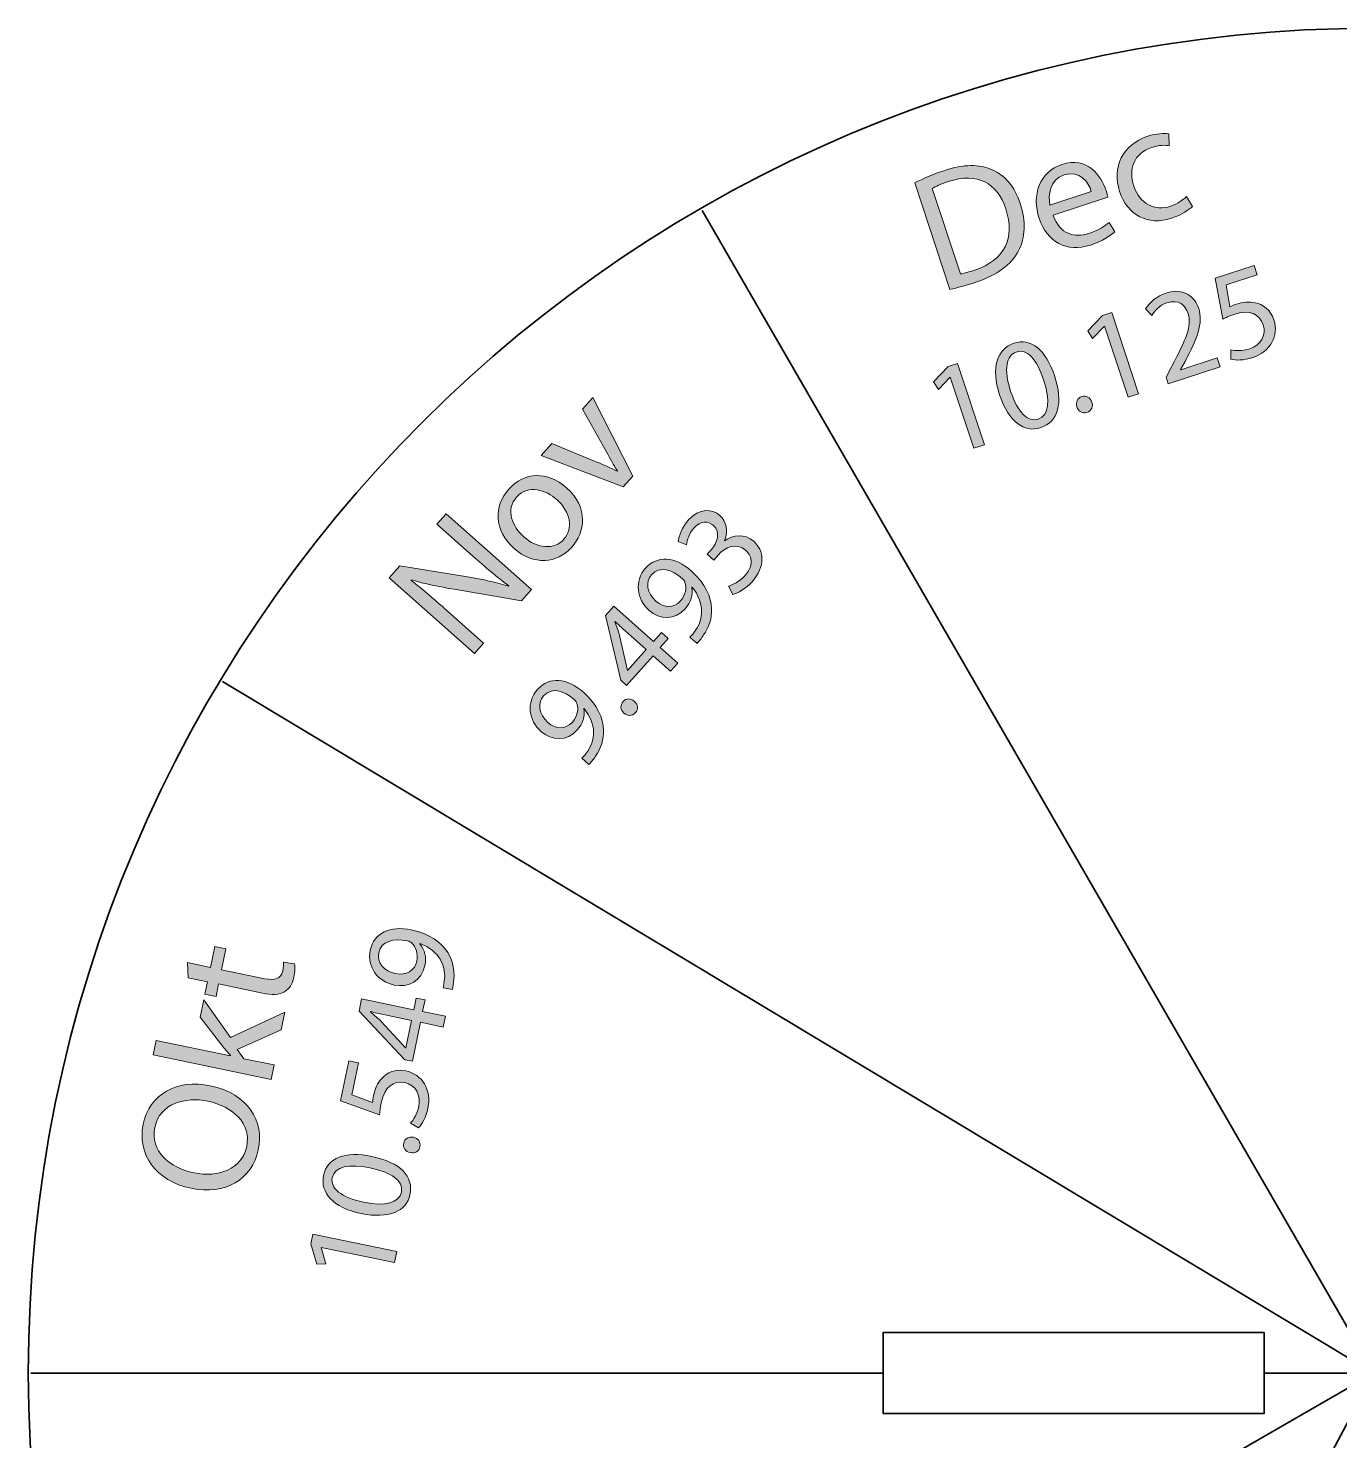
# Model space of a CAD drawing. Header units: inches. Extents: x 3 to 336, y -207 to -2.
# Drawn here: x 124.8 to 174, y -58.5 to -5.5 of the extents above; entities that cross this region are included whole.
import ezdxf

# ---------------------------------------------------------------- set-up
doc = ezdxf.new("R2010")
doc.units = ezdxf.units.IN
doc.header["$MEASUREMENT"] = 0
doc.layers.add('cut', color=7, linetype='Continuous')
doc.layers.add('graveer', color=7, linetype='Continuous')

# ---------------------------------------------------------------- blocks, each defined once
blk = doc.blocks.new('block 13')
at = {"layer": 'graveer'}
h = blk.add_hatch(color=7, dxfattribs=at)
h.dxf.hatch_style = 2
edge = h.paths.add_edge_path()
edge.add_spline(control_points=[(140.398, -41.486), (140.427, -41.396), (140.439, -41.288), (140.455, -41.14), (140.472, -40.886), (140.419, -40.633), (140.286, -40.418), (140.141, -40.171), (139.896, -39.964), (139.535, -39.829), (139.535, -39.829), (139.532, -39.843), (139.532, -39.843), (139.709, -40.062), (139.783, -40.339), (139.718, -40.654), (139.6, -41.22), (139.1, -41.495), (138.562, -41.384), (137.967, -41.26), (137.534, -40.721), (137.667, -40.078), (137.801, -39.434), (138.405, -39.146), (139.208, -39.312), (139.9, -39.455), (140.336, -39.788), (140.572, -40.16), (140.759, -40.451), (140.835, -40.814), (140.803, -41.161), (140.796, -41.321), (140.772, -41.458), (140.747, -41.558), (140.747, -41.558), (140.398, -41.486), (140.398, -41.486)], knot_values=[0, 0, 0, 0, 1, 1, 1, 2, 2, 2, 3, 3, 3, 4, 4, 4, 5, 5, 5, 6, 6, 6, 7, 7, 7, 8, 8, 8, 9, 9, 9, 10, 10, 10, 11, 11, 11, 12, 12, 12, 12], degree=3, periodic=1)
edge = h.paths.add_edge_path()
edge.add_spline(control_points=[(138.621, -40.957), (139.012, -41.038), (139.337, -40.857), (139.414, -40.49), (139.473, -40.205), (139.379, -39.953), (139.213, -39.802), (139.179, -39.77), (139.134, -39.746), (139.066, -39.732), (138.529, -39.62), (138.077, -39.733), (137.984, -40.179), (137.909, -40.542), (138.176, -40.864), (138.621, -40.957)], knot_values=[0, 0, 0, 0, 1, 1, 1, 2, 2, 2, 3, 3, 3, 4, 4, 4, 5, 5, 5, 5], degree=3, periodic=1)
h = blk.add_hatch(color=7, dxfattribs=at)
h.dxf.hatch_style = 2
edge = h.paths.add_edge_path()
edge.add_spline(control_points=[(130.812, -40.545), (130.812, -40.545), (131.677, -40.724), (131.677, -40.724), (131.677, -40.724), (131.839, -39.941), (131.839, -39.941), (131.839, -39.941), (132.256, -40.027), (132.256, -40.027), (132.256, -40.027), (132.094, -40.811), (132.094, -40.811), (132.094, -40.811), (133.717, -41.147), (133.717, -41.147), (134.09, -41.224), (134.324, -41.162), (134.387, -40.858), (134.417, -40.714), (134.42, -40.605), (134.415, -40.532), (134.415, -40.532), (134.831, -40.593), (134.831, -40.593), (134.852, -40.707), (134.849, -40.882), (134.805, -41.093), (134.752, -41.348), (134.628, -41.537), (134.452, -41.636), (134.258, -41.759), (133.979, -41.759), (133.625, -41.685), (133.625, -41.685), (131.983, -41.345), (131.983, -41.345), (131.983, -41.345), (131.886, -41.812), (131.886, -41.812), (131.886, -41.812), (131.469, -41.726), (131.469, -41.726), (131.469, -41.726), (131.566, -41.259), (131.566, -41.259), (131.566, -41.259), (130.845, -41.109), (130.845, -41.109), (130.845, -41.109), (130.812, -40.545), (130.812, -40.545)], knot_values=[0, 0, 0, 0, 1, 1, 1, 2, 2, 2, 3, 3, 3, 4, 4, 4, 5, 5, 5, 6, 6, 6, 7, 7, 7, 8, 8, 8, 9, 9, 9, 10, 10, 10, 11, 11, 11, 12, 12, 12, 13, 13, 13, 14, 14, 14, 15, 15, 15, 16, 16, 16, 17, 17, 17, 17], degree=3, periodic=1)
h = blk.add_hatch(color=7, dxfattribs=at)
h.dxf.hatch_style = 2
edge = h.paths.add_edge_path()
edge.add_spline(control_points=[(132.429, -44.045), (132.429, -44.045), (132.432, -44.032), (132.432, -44.032), (132.342, -43.936), (132.233, -43.802), (132.145, -43.694), (132.145, -43.694), (131.289, -42.595), (131.289, -42.595), (131.289, -42.595), (131.426, -41.936), (131.426, -41.936), (131.426, -41.936), (132.423, -43.356), (132.423, -43.356), (132.423, -43.356), (134.47, -42.398), (134.47, -42.398), (134.47, -42.398), (134.332, -43.064), (134.332, -43.064), (134.332, -43.064), (132.674, -43.803), (132.674, -43.803), (132.674, -43.803), (132.927, -44.148), (132.927, -44.148), (132.927, -44.148), (134.059, -44.382), (134.059, -44.382), (134.059, -44.382), (133.947, -44.923), (133.947, -44.923), (133.947, -44.923), (129.53, -44.008), (129.53, -44.008), (129.53, -44.008), (129.643, -43.467), (129.643, -43.467), (129.643, -43.467), (132.429, -44.045), (132.429, -44.045)], knot_values=[0, 0, 0, 0, 1, 1, 1, 2, 2, 2, 3, 3, 3, 4, 4, 4, 5, 5, 5, 6, 6, 6, 7, 7, 7, 8, 8, 8, 9, 9, 9, 10, 10, 10, 11, 11, 11, 12, 12, 12, 13, 13, 13, 14, 14, 14, 14], degree=3, periodic=1)
h = blk.add_hatch(color=7, dxfattribs=at)
h.dxf.hatch_style = 2
h.paths.add_polyline_path([(140.406, -42.96), (139.549, -42.782), (139.247, -44.244), (138.966, -44.185), (137.248, -42.366), (137.344, -41.907), (139.299, -42.312), (139.39, -41.871), (139.724, -41.94), (139.632, -42.381), (140.489, -42.558)])
edge = h.paths.add_edge_path()
edge.add_spline(control_points=[(139.215, -42.713), (139.215, -42.713), (138.166, -42.496), (138.166, -42.496), (138.001, -42.461), (137.837, -42.423), (137.675, -42.379), (137.675, -42.379), (137.672, -42.393), (137.672, -42.393), (137.836, -42.528), (137.955, -42.633), (138.082, -42.751), (138.082, -42.751), (138.992, -43.742), (138.992, -43.742), (138.992, -43.742), (139.002, -43.744), (139.002, -43.744), (139.002, -43.744), (139.215, -42.713), (139.215, -42.713)], knot_values=[0, 0, 0, 0, 1, 1, 1, 2, 2, 2, 3, 3, 3, 4, 4, 4, 5, 5, 5, 6, 6, 6, 7, 7, 7, 7], degree=3, periodic=1)
h = blk.add_hatch(color=7, dxfattribs=at)
h.dxf.hatch_style = 2
edge = h.paths.add_edge_path()
edge.add_spline(control_points=[(137.221, -44.302), (137.221, -44.302), (136.973, -45.502), (136.973, -45.502), (136.973, -45.502), (137.756, -45.79), (137.756, -45.79), (137.761, -45.716), (137.765, -45.646), (137.789, -45.53), (137.839, -45.288), (137.943, -45.057), (138.099, -44.888), (138.291, -44.67), (138.603, -44.523), (139, -44.605), (139.615, -44.732), (139.973, -45.316), (139.832, -45.999), (139.761, -46.342), (139.604, -46.612), (139.476, -46.742), (139.476, -46.742), (139.174, -46.569), (139.174, -46.569), (139.278, -46.454), (139.428, -46.218), (139.487, -45.932), (139.571, -45.531), (139.381, -45.133), (138.96, -45.045), (138.552, -44.966), (138.206, -45.177), (138.075, -45.806), (138.038, -45.985), (138.028, -46.129), (138.019, -46.249), (138.019, -46.249), (136.551, -45.733), (136.551, -45.733), (136.551, -45.733), (136.863, -44.228), (136.863, -44.228), (136.863, -44.228), (137.221, -44.302), (137.221, -44.302)], knot_values=[0, 0, 0, 0, 1, 1, 1, 2, 2, 2, 3, 3, 3, 4, 4, 4, 5, 5, 5, 6, 6, 6, 7, 7, 7, 8, 8, 8, 9, 9, 9, 10, 10, 10, 11, 11, 11, 12, 12, 12, 13, 13, 13, 14, 14, 14, 15, 15, 15, 15], degree=3, periodic=1)
h = blk.add_hatch(color=7, dxfattribs=at)
h.dxf.hatch_style = 2
edge = h.paths.add_edge_path()
edge.add_spline(control_points=[(131.666, -45.163), (133.108, -45.462), (133.692, -46.497), (133.471, -47.567), (133.241, -48.675), (132.222, -49.274), (130.953, -49.011), (129.622, -48.736), (128.922, -47.728), (129.154, -46.608), (129.391, -45.464), (130.422, -44.905), (131.666, -45.163)], knot_values=[0, 0, 0, 0, 1, 1, 1, 2, 2, 2, 3, 3, 3, 4, 4, 4, 4], degree=3, periodic=1)
edge = h.paths.add_edge_path()
edge.add_spline(control_points=[(131.06, -48.43), (131.956, -48.616), (132.859, -48.296), (133.035, -47.445), (133.213, -46.586), (132.524, -45.938), (131.572, -45.741), (130.738, -45.568), (129.777, -45.823), (129.591, -46.724), (129.405, -47.62), (130.14, -48.239), (131.06, -48.43)], knot_values=[0, 0, 0, 0, 1, 1, 1, 2, 2, 2, 3, 3, 3, 4, 4, 4, 4], degree=3, periodic=1)
h = blk.add_hatch(color=7, dxfattribs=at)
h.dxf.hatch_style = 2
edge = h.paths.add_edge_path()
edge.add_spline(control_points=[(139.167, -47.672), (138.988, -47.635), (138.887, -47.488), (138.922, -47.318), (138.958, -47.149), (139.108, -47.059), (139.287, -47.096), (139.461, -47.132), (139.568, -47.27), (139.531, -47.45), (139.496, -47.619), (139.341, -47.708), (139.167, -47.672)], knot_values=[0, 0, 0, 0, 1, 1, 1, 2, 2, 2, 3, 3, 3, 4, 4, 4, 4], degree=3, periodic=1)
h = blk.add_hatch(color=7, dxfattribs=at)
h.dxf.hatch_style = 2
edge = h.paths.add_edge_path()
edge.add_spline(control_points=[(137.725, -47.816), (138.794, -48.037), (139.302, -48.556), (139.158, -49.253), (139.031, -49.867), (138.368, -50.164), (137.326, -49.959), (136.271, -49.74), (135.785, -49.165), (135.917, -48.526), (136.054, -47.863), (136.723, -47.608), (137.725, -47.816)], knot_values=[0, 0, 0, 0, 1, 1, 1, 2, 2, 2, 3, 3, 3, 4, 4, 4, 4], degree=3, periodic=1)
edge = h.paths.add_edge_path()
edge.add_spline(control_points=[(137.419, -49.534), (138.237, -49.703), (138.754, -49.548), (138.834, -49.16), (138.924, -48.725), (138.459, -48.412), (137.656, -48.245), (136.882, -48.085), (136.332, -48.178), (136.241, -48.619), (136.164, -48.991), (136.563, -49.356), (137.419, -49.534)], knot_values=[0, 0, 0, 0, 1, 1, 1, 2, 2, 2, 3, 3, 3, 4, 4, 4, 4], degree=3, periodic=1)
h = blk.add_hatch(color=7, dxfattribs=at)
h.dxf.hatch_style = 2
h.paths.add_polyline_path([(135.827, -51.226), (135.825, -51.236), (136.007, -51.844), (135.666, -51.859), (135.44, -51.096), (135.515, -50.733), (138.661, -51.384), (138.576, -51.796)])
at = {"layer": 'graveer', "lineweight": 0}
for points in [[(140.406, -42.96), (139.549, -42.782), (139.247, -44.244), (138.966, -44.185), (137.248, -42.366), (137.344, -41.907), (139.299, -42.312), (139.39, -41.871), (139.724, -41.94), (139.632, -42.381), (140.489, -42.558), (140.406, -42.96)], [(135.827, -51.226), (135.825, -51.236), (136.007, -51.844), (135.666, -51.859), (135.44, -51.096), (135.515, -50.733), (138.661, -51.384), (138.576, -51.796), (135.827, -51.226)]]:
    blk.add_lwpolyline(points, dxfattribs=at)
for points, knots in [([(140.398, -41.486), (140.427, -41.396), (140.439, -41.288), (140.455, -41.14), (140.472, -40.886), (140.419, -40.633), (140.286, -40.418), (140.141, -40.171), (139.896, -39.964), (139.535, -39.829), (139.535, -39.829), (139.532, -39.843), (139.532, -39.843), (139.709, -40.062), (139.783, -40.339), (139.718, -40.654), (139.6, -41.22), (139.1, -41.495), (138.562, -41.384), (137.967, -41.26), (137.534, -40.721), (137.667, -40.078), (137.801, -39.434), (138.405, -39.146), (139.208, -39.312), (139.9, -39.455), (140.336, -39.788), (140.572, -40.16), (140.759, -40.451), (140.835, -40.814), (140.803, -41.161), (140.796, -41.321), (140.772, -41.458), (140.747, -41.558), (140.747, -41.558), (140.398, -41.486), (140.398, -41.486)], [0, 0, 0, 0, 1, 1, 1, 2, 2, 2, 3, 3, 3, 4, 4, 4, 5, 5, 5, 6, 6, 6, 7, 7, 7, 8, 8, 8, 9, 9, 9, 10, 10, 10, 11, 11, 11, 12, 12, 12, 12]), ([(138.621, -40.957), (139.012, -41.038), (139.337, -40.857), (139.414, -40.49), (139.473, -40.205), (139.379, -39.953), (139.213, -39.802), (139.179, -39.77), (139.134, -39.746), (139.066, -39.732), (138.529, -39.62), (138.077, -39.733), (137.984, -40.179), (137.909, -40.542), (138.176, -40.864), (138.621, -40.957)], [0, 0, 0, 0, 1, 1, 1, 2, 2, 2, 3, 3, 3, 4, 4, 4, 5, 5, 5, 5]), ([(130.812, -40.545), (130.812, -40.545), (131.677, -40.724), (131.677, -40.724), (131.677, -40.724), (131.839, -39.941), (131.839, -39.941), (131.839, -39.941), (132.256, -40.027), (132.256, -40.027), (132.256, -40.027), (132.094, -40.811), (132.094, -40.811), (132.094, -40.811), (133.717, -41.147), (133.717, -41.147), (134.09, -41.224), (134.324, -41.162), (134.387, -40.858), (134.417, -40.714), (134.42, -40.605), (134.415, -40.532), (134.415, -40.532), (134.831, -40.593), (134.831, -40.593), (134.852, -40.707), (134.849, -40.882), (134.805, -41.093), (134.752, -41.348), (134.628, -41.537), (134.452, -41.636), (134.258, -41.759), (133.979, -41.759), (133.625, -41.685), (133.625, -41.685), (131.983, -41.345), (131.983, -41.345), (131.983, -41.345), (131.886, -41.812), (131.886, -41.812), (131.886, -41.812), (131.469, -41.726), (131.469, -41.726), (131.469, -41.726), (131.566, -41.259), (131.566, -41.259), (131.566, -41.259), (130.845, -41.109), (130.845, -41.109), (130.845, -41.109), (130.812, -40.545), (130.812, -40.545)], [0, 0, 0, 0, 1, 1, 1, 2, 2, 2, 3, 3, 3, 4, 4, 4, 5, 5, 5, 6, 6, 6, 7, 7, 7, 8, 8, 8, 9, 9, 9, 10, 10, 10, 11, 11, 11, 12, 12, 12, 13, 13, 13, 14, 14, 14, 15, 15, 15, 16, 16, 16, 17, 17, 17, 17]), ([(132.429, -44.045), (132.429, -44.045), (132.432, -44.032), (132.432, -44.032), (132.342, -43.936), (132.233, -43.802), (132.145, -43.694), (132.145, -43.694), (131.289, -42.595), (131.289, -42.595), (131.289, -42.595), (131.426, -41.936), (131.426, -41.936), (131.426, -41.936), (132.423, -43.356), (132.423, -43.356), (132.423, -43.356), (134.47, -42.398), (134.47, -42.398), (134.47, -42.398), (134.332, -43.064), (134.332, -43.064), (134.332, -43.064), (132.674, -43.803), (132.674, -43.803), (132.674, -43.803), (132.927, -44.148), (132.927, -44.148), (132.927, -44.148), (134.059, -44.382), (134.059, -44.382), (134.059, -44.382), (133.947, -44.923), (133.947, -44.923), (133.947, -44.923), (129.53, -44.008), (129.53, -44.008), (129.53, -44.008), (129.643, -43.467), (129.643, -43.467), (129.643, -43.467), (132.429, -44.045), (132.429, -44.045)], [0, 0, 0, 0, 1, 1, 1, 2, 2, 2, 3, 3, 3, 4, 4, 4, 5, 5, 5, 6, 6, 6, 7, 7, 7, 8, 8, 8, 9, 9, 9, 10, 10, 10, 11, 11, 11, 12, 12, 12, 13, 13, 13, 14, 14, 14, 14]), ([(139.215, -42.713), (139.215, -42.713), (138.166, -42.496), (138.166, -42.496), (138.001, -42.461), (137.837, -42.423), (137.675, -42.379), (137.675, -42.379), (137.672, -42.393), (137.672, -42.393), (137.836, -42.528), (137.955, -42.633), (138.082, -42.751), (138.082, -42.751), (138.992, -43.742), (138.992, -43.742), (138.992, -43.742), (139.002, -43.744), (139.002, -43.744), (139.002, -43.744), (139.215, -42.713), (139.215, -42.713)], [0, 0, 0, 0, 1, 1, 1, 2, 2, 2, 3, 3, 3, 4, 4, 4, 5, 5, 5, 6, 6, 6, 7, 7, 7, 7]), ([(137.221, -44.302), (137.221, -44.302), (136.973, -45.502), (136.973, -45.502), (136.973, -45.502), (137.756, -45.79), (137.756, -45.79), (137.761, -45.716), (137.765, -45.646), (137.789, -45.53), (137.839, -45.288), (137.943, -45.057), (138.099, -44.888), (138.291, -44.67), (138.603, -44.523), (139, -44.605), (139.615, -44.732), (139.973, -45.316), (139.832, -45.999), (139.761, -46.342), (139.604, -46.612), (139.476, -46.742), (139.476, -46.742), (139.174, -46.569), (139.174, -46.569), (139.278, -46.454), (139.428, -46.218), (139.487, -45.932), (139.571, -45.531), (139.381, -45.133), (138.96, -45.045), (138.552, -44.966), (138.206, -45.177), (138.075, -45.806), (138.038, -45.985), (138.028, -46.129), (138.019, -46.249), (138.019, -46.249), (136.551, -45.733), (136.551, -45.733), (136.551, -45.733), (136.863, -44.228), (136.863, -44.228), (136.863, -44.228), (137.221, -44.302), (137.221, -44.302)], [0, 0, 0, 0, 1, 1, 1, 2, 2, 2, 3, 3, 3, 4, 4, 4, 5, 5, 5, 6, 6, 6, 7, 7, 7, 8, 8, 8, 9, 9, 9, 10, 10, 10, 11, 11, 11, 12, 12, 12, 13, 13, 13, 14, 14, 14, 15, 15, 15, 15]), ([(131.666, -45.163), (133.108, -45.462), (133.692, -46.497), (133.471, -47.567), (133.241, -48.675), (132.222, -49.274), (130.953, -49.011), (129.622, -48.736), (128.922, -47.728), (129.154, -46.608), (129.391, -45.464), (130.422, -44.905), (131.666, -45.163)], [0, 0, 0, 0, 1, 1, 1, 2, 2, 2, 3, 3, 3, 4, 4, 4, 4]), ([(131.06, -48.43), (131.956, -48.616), (132.859, -48.296), (133.035, -47.445), (133.213, -46.586), (132.524, -45.938), (131.572, -45.741), (130.738, -45.568), (129.777, -45.823), (129.591, -46.724), (129.405, -47.62), (130.14, -48.239), (131.06, -48.43)], [0, 0, 0, 0, 1, 1, 1, 2, 2, 2, 3, 3, 3, 4, 4, 4, 4]), ([(139.167, -47.672), (138.988, -47.635), (138.887, -47.488), (138.922, -47.318), (138.958, -47.149), (139.108, -47.059), (139.287, -47.096), (139.461, -47.132), (139.568, -47.27), (139.531, -47.45), (139.496, -47.619), (139.341, -47.708), (139.167, -47.672)], [0, 0, 0, 0, 1, 1, 1, 2, 2, 2, 3, 3, 3, 4, 4, 4, 4]), ([(137.725, -47.816), (138.794, -48.037), (139.302, -48.556), (139.158, -49.253), (139.031, -49.867), (138.368, -50.164), (137.326, -49.959), (136.271, -49.74), (135.785, -49.165), (135.917, -48.526), (136.054, -47.863), (136.723, -47.608), (137.725, -47.816)], [0, 0, 0, 0, 1, 1, 1, 2, 2, 2, 3, 3, 3, 4, 4, 4, 4]), ([(137.419, -49.534), (138.237, -49.703), (138.754, -49.548), (138.834, -49.16), (138.924, -48.725), (138.459, -48.412), (137.656, -48.245), (136.882, -48.085), (136.332, -48.178), (136.241, -48.619), (136.164, -48.991), (136.563, -49.356), (137.419, -49.534)], [0, 0, 0, 0, 1, 1, 1, 2, 2, 2, 3, 3, 3, 4, 4, 4, 4])]:
    blk.add_open_spline(points, degree=3, knots=knots, dxfattribs=at)
blk = doc.blocks.new('block 14')
at = {"layer": 'graveer'}
h = blk.add_hatch(color=7, dxfattribs=at)
h.dxf.hatch_style = 2
edge = h.paths.add_edge_path()
edge.add_spline(control_points=[(144.478, -21.071), (144.478, -21.071), (146.169, -21.77), (146.169, -21.77), (146.445, -21.879), (146.69, -21.987), (146.922, -22.109), (146.922, -22.109), (146.935, -22.094), (146.935, -22.094), (146.792, -21.873), (146.661, -21.637), (146.52, -21.376), (146.52, -21.376), (145.627, -19.781), (145.627, -19.781), (145.627, -19.781), (146.016, -19.344), (146.016, -19.344), (146.016, -19.344), (147.508, -22.291), (147.508, -22.291), (147.508, -22.291), (147.153, -22.689), (147.153, -22.689), (147.153, -22.689), (144.081, -21.516), (144.081, -21.516), (144.081, -21.516), (144.478, -21.071), (144.478, -21.071)], knot_values=[0, 0, 0, 0, 1, 1, 1, 2, 2, 2, 3, 3, 3, 4, 4, 4, 5, 5, 5, 6, 6, 6, 7, 7, 7, 8, 8, 8, 9, 9, 9, 10, 10, 10, 10], degree=3, periodic=1)
h = blk.add_hatch(color=7, dxfattribs=at)
h.dxf.hatch_style = 2
edge = h.paths.add_edge_path()
edge.add_spline(control_points=[(145.024, -22.73), (145.873, -23.486), (145.719, -24.404), (145.225, -24.959), (144.671, -25.58), (143.789, -25.653), (143.063, -25.007), (142.295, -24.322), (142.292, -23.418), (142.859, -22.783), (143.446, -22.124), (144.322, -22.104), (145.024, -22.73)], knot_values=[0, 0, 0, 0, 1, 1, 1, 2, 2, 2, 3, 3, 3, 4, 4, 4, 4], degree=3, periodic=1)
edge = h.paths.add_edge_path()
edge.add_spline(control_points=[(143.425, -24.572), (143.928, -25.02), (144.565, -25.069), (144.929, -24.661), (145.283, -24.263), (145.175, -23.63), (144.658, -23.169), (144.269, -22.823), (143.603, -22.578), (143.163, -23.071), (142.724, -23.564), (142.989, -24.183), (143.425, -24.572)], knot_values=[0, 0, 0, 0, 1, 1, 1, 2, 2, 2, 3, 3, 3, 4, 4, 4, 4], degree=3, periodic=1)
h = blk.add_hatch(color=7, dxfattribs=at)
h.dxf.hatch_style = 2
edge = h.paths.add_edge_path()
edge.add_spline(control_points=[(141.573, -28.952), (141.573, -28.952), (138.377, -26.104), (138.377, -26.104), (138.377, -26.104), (138.778, -25.653), (138.778, -25.653), (138.778, -25.653), (141.308, -26.07), (141.308, -26.07), (141.894, -26.167), (142.395, -26.282), (142.857, -26.421), (142.857, -26.421), (142.862, -26.408), (142.862, -26.408), (142.401, -26.065), (142.004, -25.728), (141.506, -25.284), (141.506, -25.284), (140.168, -24.093), (140.168, -24.093), (140.168, -24.093), (140.515, -23.704), (140.515, -23.704), (140.515, -23.704), (143.711, -26.552), (143.711, -26.552), (143.711, -26.552), (143.339, -26.97), (143.339, -26.97), (143.339, -26.97), (140.813, -26.539), (140.813, -26.539), (140.259, -26.445), (139.703, -26.333), (139.214, -26.186), (139.214, -26.186), (139.206, -26.204), (139.206, -26.204), (139.63, -26.54), (140.022, -26.873), (140.553, -27.346), (140.553, -27.346), (141.919, -28.563), (141.919, -28.563), (141.919, -28.563), (141.573, -28.952), (141.573, -28.952)], knot_values=[0, 0, 0, 0, 1, 1, 1, 2, 2, 2, 3, 3, 3, 4, 4, 4, 5, 5, 5, 6, 6, 6, 7, 7, 7, 8, 8, 8, 9, 9, 9, 10, 10, 10, 11, 11, 11, 12, 12, 12, 13, 13, 13, 14, 14, 14, 15, 15, 15, 16, 16, 16, 16], degree=3, periodic=1)
h = blk.add_hatch(color=7, dxfattribs=at)
h.dxf.hatch_style = 2
edge = h.paths.add_edge_path()
edge.add_spline(control_points=[(151.097, -26.422), (151.238, -26.382), (151.521, -26.25), (151.722, -26.025), (152.093, -25.608), (151.943, -25.242), (151.74, -25.068), (151.401, -24.773), (150.988, -24.947), (150.708, -25.261), (150.708, -25.261), (150.547, -25.442), (150.547, -25.442), (150.547, -25.442), (150.304, -25.225), (150.304, -25.225), (150.304, -25.225), (150.465, -25.044), (150.465, -25.044), (150.675, -24.808), (150.82, -24.401), (150.536, -24.147), (150.344, -23.976), (150.065, -23.947), (149.799, -24.246), (149.628, -24.438), (149.549, -24.698), (149.531, -24.867), (149.531, -24.867), (149.219, -24.741), (149.219, -24.741), (149.238, -24.534), (149.363, -24.208), (149.593, -23.95), (150.014, -23.478), (150.485, -23.513), (150.776, -23.773), (151.024, -23.993), (151.103, -24.328), (150.947, -24.719), (150.947, -24.719), (150.954, -24.725), (150.954, -24.725), (151.276, -24.483), (151.711, -24.44), (152.047, -24.739), (152.431, -25.081), (152.5, -25.679), (151.987, -26.255), (151.747, -26.524), (151.452, -26.685), (151.269, -26.734), (151.269, -26.734), (151.097, -26.422), (151.097, -26.422)], knot_values=[0, 0, 0, 0, 1, 1, 1, 2, 2, 2, 3, 3, 3, 4, 4, 4, 5, 5, 5, 6, 6, 6, 7, 7, 7, 8, 8, 8, 9, 9, 9, 10, 10, 10, 11, 11, 11, 12, 12, 12, 13, 13, 13, 14, 14, 14, 15, 15, 15, 16, 16, 16, 17, 17, 17, 18, 18, 18, 18], degree=3, periodic=1)
h = blk.add_hatch(color=7, dxfattribs=at)
h.dxf.hatch_style = 2
edge = h.paths.add_edge_path()
edge.add_spline(control_points=[(149.654, -28.331), (149.724, -28.267), (149.789, -28.179), (149.876, -28.059), (150.018, -27.848), (150.099, -27.602), (150.091, -27.35), (150.089, -27.063), (149.981, -26.761), (149.736, -26.464), (149.736, -26.464), (149.726, -26.475), (149.726, -26.475), (149.77, -26.753), (149.695, -27.03), (149.481, -27.269), (149.096, -27.701), (148.525, -27.689), (148.116, -27.324), (147.662, -26.919), (147.556, -26.236), (147.993, -25.745), (148.431, -25.255), (149.099, -25.307), (149.711, -25.853), (150.238, -26.323), (150.45, -26.829), (150.468, -27.269), (150.485, -27.614), (150.368, -27.967), (150.168, -28.252), (150.081, -28.387), (149.993, -28.493), (149.92, -28.567), (149.92, -28.567), (149.654, -28.331), (149.654, -28.331)], knot_values=[0, 0, 0, 0, 1, 1, 1, 2, 2, 2, 3, 3, 3, 4, 4, 4, 5, 5, 5, 6, 6, 6, 7, 7, 7, 8, 8, 8, 9, 9, 9, 10, 10, 10, 11, 11, 11, 12, 12, 12, 12], degree=3, periodic=1)
edge = h.paths.add_edge_path()
edge.add_spline(control_points=[(148.38, -26.983), (148.678, -27.249), (149.05, -27.256), (149.3, -26.976), (149.493, -26.758), (149.538, -26.493), (149.469, -26.28), (149.457, -26.235), (149.429, -26.191), (149.378, -26.145), (148.968, -25.78), (148.52, -25.652), (148.217, -25.992), (147.971, -26.268), (148.04, -26.681), (148.38, -26.983)], knot_values=[0, 0, 0, 0, 1, 1, 1, 2, 2, 2, 3, 3, 3, 4, 4, 4, 5, 5, 5, 5], degree=3, periodic=1)
h = blk.add_hatch(color=7, dxfattribs=at)
h.dxf.hatch_style = 2
h.paths.add_polyline_path([(148.924, -29.611), (148.271, -29.029), (147.278, -30.143), (147.064, -29.952), (146.486, -27.518), (146.799, -27.168), (148.29, -28.496), (148.589, -28.16), (148.843, -28.387), (148.544, -28.722), (149.197, -29.304)])
edge = h.paths.add_edge_path()
edge.add_spline(control_points=[(148.016, -28.802), (148.016, -28.802), (147.216, -28.089), (147.216, -28.089), (147.09, -27.977), (146.968, -27.861), (146.85, -27.742), (146.85, -27.742), (146.84, -27.753), (146.84, -27.753), (146.914, -27.952), (146.965, -28.103), (147.016, -28.268), (147.016, -28.268), (147.309, -29.581), (147.309, -29.581), (147.309, -29.581), (147.316, -29.588), (147.316, -29.588), (147.316, -29.588), (148.016, -28.802), (148.016, -28.802)], knot_values=[0, 0, 0, 0, 1, 1, 1, 2, 2, 2, 3, 3, 3, 4, 4, 4, 5, 5, 5, 6, 6, 6, 7, 7, 7, 7], degree=3, periodic=1)
h = blk.add_hatch(color=7, dxfattribs=at)
h.dxf.hatch_style = 2
edge = h.paths.add_edge_path()
edge.add_spline(control_points=[(145.603, -32.877), (145.673, -32.814), (145.738, -32.726), (145.825, -32.605), (145.967, -32.394), (146.048, -32.148), (146.04, -31.896), (146.038, -31.61), (145.929, -31.308), (145.684, -31.01), (145.684, -31.01), (145.675, -31.021), (145.675, -31.021), (145.718, -31.299), (145.643, -31.576), (145.43, -31.816), (145.045, -32.248), (144.474, -32.235), (144.065, -31.87), (143.611, -31.466), (143.505, -30.782), (143.942, -30.292), (144.379, -29.801), (145.047, -29.854), (145.66, -30.399), (146.187, -30.869), (146.398, -31.375), (146.417, -31.815), (146.433, -32.161), (146.317, -32.514), (146.116, -32.798), (146.03, -32.933), (145.941, -33.04), (145.868, -33.114), (145.868, -33.114), (145.603, -32.877), (145.603, -32.877)], knot_values=[0, 0, 0, 0, 1, 1, 1, 2, 2, 2, 3, 3, 3, 4, 4, 4, 5, 5, 5, 6, 6, 6, 7, 7, 7, 8, 8, 8, 9, 9, 9, 10, 10, 10, 11, 11, 11, 12, 12, 12, 12], degree=3, periodic=1)
edge = h.paths.add_edge_path()
edge.add_spline(control_points=[(144.328, -31.53), (144.627, -31.796), (144.999, -31.802), (145.248, -31.522), (145.442, -31.304), (145.487, -31.039), (145.418, -30.826), (145.405, -30.781), (145.379, -30.737), (145.327, -30.691), (144.917, -30.326), (144.469, -30.198), (144.167, -30.538), (143.92, -30.815), (143.989, -31.227), (144.328, -31.53)], knot_values=[0, 0, 0, 0, 1, 1, 1, 2, 2, 2, 3, 3, 3, 4, 4, 4, 5, 5, 5, 5], degree=3, periodic=1)
h = blk.add_hatch(color=7, dxfattribs=at)
h.dxf.hatch_style = 2
edge = h.paths.add_edge_path()
edge.add_spline(control_points=[(147.181, -31.181), (147.044, -31.059), (147.03, -30.881), (147.146, -30.752), (147.261, -30.623), (147.436, -30.62), (147.572, -30.742), (147.705, -30.86), (147.729, -31.034), (147.607, -31.17), (147.492, -31.299), (147.313, -31.299), (147.181, -31.181)], knot_values=[0, 0, 0, 0, 1, 1, 1, 2, 2, 2, 3, 3, 3, 4, 4, 4, 4], degree=3, periodic=1)
at = {"layer": 'graveer', "lineweight": 0}
blk.add_lwpolyline([(148.924, -29.611), (148.271, -29.029), (147.278, -30.143), (147.064, -29.952), (146.486, -27.518), (146.799, -27.168), (148.29, -28.496), (148.589, -28.16), (148.843, -28.387), (148.544, -28.722), (149.197, -29.304), (148.924, -29.611)], dxfattribs=at)
for points, knots in [([(144.478, -21.071), (144.478, -21.071), (146.169, -21.77), (146.169, -21.77), (146.445, -21.879), (146.69, -21.987), (146.922, -22.109), (146.922, -22.109), (146.935, -22.094), (146.935, -22.094), (146.792, -21.873), (146.661, -21.637), (146.52, -21.376), (146.52, -21.376), (145.627, -19.781), (145.627, -19.781), (145.627, -19.781), (146.016, -19.344), (146.016, -19.344), (146.016, -19.344), (147.508, -22.291), (147.508, -22.291), (147.508, -22.291), (147.153, -22.689), (147.153, -22.689), (147.153, -22.689), (144.081, -21.516), (144.081, -21.516), (144.081, -21.516), (144.478, -21.071), (144.478, -21.071)], [0, 0, 0, 0, 1, 1, 1, 2, 2, 2, 3, 3, 3, 4, 4, 4, 5, 5, 5, 6, 6, 6, 7, 7, 7, 8, 8, 8, 9, 9, 9, 10, 10, 10, 10]), ([(145.024, -22.73), (145.873, -23.486), (145.719, -24.404), (145.225, -24.959), (144.671, -25.58), (143.789, -25.653), (143.063, -25.007), (142.295, -24.322), (142.292, -23.418), (142.859, -22.783), (143.446, -22.124), (144.322, -22.104), (145.024, -22.73)], [0, 0, 0, 0, 1, 1, 1, 2, 2, 2, 3, 3, 3, 4, 4, 4, 4]), ([(143.425, -24.572), (143.928, -25.02), (144.565, -25.069), (144.929, -24.661), (145.283, -24.263), (145.175, -23.63), (144.658, -23.169), (144.269, -22.823), (143.603, -22.578), (143.163, -23.071), (142.724, -23.564), (142.989, -24.183), (143.425, -24.572)], [0, 0, 0, 0, 1, 1, 1, 2, 2, 2, 3, 3, 3, 4, 4, 4, 4]), ([(141.573, -28.952), (141.573, -28.952), (138.377, -26.104), (138.377, -26.104), (138.377, -26.104), (138.778, -25.653), (138.778, -25.653), (138.778, -25.653), (141.308, -26.07), (141.308, -26.07), (141.894, -26.167), (142.395, -26.282), (142.857, -26.421), (142.857, -26.421), (142.862, -26.408), (142.862, -26.408), (142.401, -26.065), (142.004, -25.728), (141.506, -25.284), (141.506, -25.284), (140.168, -24.093), (140.168, -24.093), (140.168, -24.093), (140.515, -23.704), (140.515, -23.704), (140.515, -23.704), (143.711, -26.552), (143.711, -26.552), (143.711, -26.552), (143.339, -26.97), (143.339, -26.97), (143.339, -26.97), (140.813, -26.539), (140.813, -26.539), (140.259, -26.445), (139.703, -26.333), (139.214, -26.186), (139.214, -26.186), (139.206, -26.204), (139.206, -26.204), (139.63, -26.54), (140.022, -26.873), (140.553, -27.346), (140.553, -27.346), (141.919, -28.563), (141.919, -28.563), (141.919, -28.563), (141.573, -28.952), (141.573, -28.952)], [0, 0, 0, 0, 1, 1, 1, 2, 2, 2, 3, 3, 3, 4, 4, 4, 5, 5, 5, 6, 6, 6, 7, 7, 7, 8, 8, 8, 9, 9, 9, 10, 10, 10, 11, 11, 11, 12, 12, 12, 13, 13, 13, 14, 14, 14, 15, 15, 15, 16, 16, 16, 16]), ([(151.097, -26.422), (151.238, -26.382), (151.521, -26.25), (151.722, -26.025), (152.093, -25.608), (151.943, -25.242), (151.74, -25.068), (151.401, -24.773), (150.988, -24.947), (150.708, -25.261), (150.708, -25.261), (150.547, -25.442), (150.547, -25.442), (150.547, -25.442), (150.304, -25.225), (150.304, -25.225), (150.304, -25.225), (150.465, -25.044), (150.465, -25.044), (150.675, -24.808), (150.82, -24.401), (150.536, -24.147), (150.344, -23.976), (150.065, -23.947), (149.799, -24.246), (149.628, -24.438), (149.549, -24.698), (149.531, -24.867), (149.531, -24.867), (149.219, -24.741), (149.219, -24.741), (149.238, -24.534), (149.363, -24.208), (149.593, -23.95), (150.014, -23.478), (150.485, -23.513), (150.776, -23.773), (151.024, -23.993), (151.103, -24.328), (150.947, -24.719), (150.947, -24.719), (150.954, -24.725), (150.954, -24.725), (151.276, -24.483), (151.711, -24.44), (152.047, -24.739), (152.431, -25.081), (152.5, -25.679), (151.987, -26.255), (151.747, -26.524), (151.452, -26.685), (151.269, -26.734), (151.269, -26.734), (151.097, -26.422), (151.097, -26.422)], [0, 0, 0, 0, 1, 1, 1, 2, 2, 2, 3, 3, 3, 4, 4, 4, 5, 5, 5, 6, 6, 6, 7, 7, 7, 8, 8, 8, 9, 9, 9, 10, 10, 10, 11, 11, 11, 12, 12, 12, 13, 13, 13, 14, 14, 14, 15, 15, 15, 16, 16, 16, 17, 17, 17, 18, 18, 18, 18]), ([(149.654, -28.331), (149.724, -28.267), (149.789, -28.179), (149.876, -28.059), (150.018, -27.848), (150.099, -27.602), (150.091, -27.35), (150.089, -27.063), (149.981, -26.761), (149.736, -26.464), (149.736, -26.464), (149.726, -26.475), (149.726, -26.475), (149.77, -26.753), (149.695, -27.03), (149.481, -27.269), (149.096, -27.701), (148.525, -27.689), (148.116, -27.324), (147.662, -26.919), (147.556, -26.236), (147.993, -25.745), (148.431, -25.255), (149.099, -25.307), (149.711, -25.853), (150.238, -26.323), (150.45, -26.829), (150.468, -27.269), (150.485, -27.614), (150.368, -27.967), (150.168, -28.252), (150.081, -28.387), (149.993, -28.493), (149.92, -28.567), (149.92, -28.567), (149.654, -28.331), (149.654, -28.331)], [0, 0, 0, 0, 1, 1, 1, 2, 2, 2, 3, 3, 3, 4, 4, 4, 5, 5, 5, 6, 6, 6, 7, 7, 7, 8, 8, 8, 9, 9, 9, 10, 10, 10, 11, 11, 11, 12, 12, 12, 12]), ([(148.38, -26.983), (148.678, -27.249), (149.05, -27.256), (149.3, -26.976), (149.493, -26.758), (149.538, -26.493), (149.469, -26.28), (149.457, -26.235), (149.429, -26.191), (149.378, -26.145), (148.968, -25.78), (148.52, -25.652), (148.217, -25.992), (147.971, -26.268), (148.04, -26.681), (148.38, -26.983)], [0, 0, 0, 0, 1, 1, 1, 2, 2, 2, 3, 3, 3, 4, 4, 4, 5, 5, 5, 5]), ([(148.016, -28.802), (148.016, -28.802), (147.216, -28.089), (147.216, -28.089), (147.09, -27.977), (146.968, -27.861), (146.85, -27.742), (146.85, -27.742), (146.84, -27.753), (146.84, -27.753), (146.914, -27.952), (146.965, -28.103), (147.016, -28.268), (147.016, -28.268), (147.309, -29.581), (147.309, -29.581), (147.309, -29.581), (147.316, -29.588), (147.316, -29.588), (147.316, -29.588), (148.016, -28.802), (148.016, -28.802)], [0, 0, 0, 0, 1, 1, 1, 2, 2, 2, 3, 3, 3, 4, 4, 4, 5, 5, 5, 6, 6, 6, 7, 7, 7, 7]), ([(145.603, -32.877), (145.673, -32.814), (145.738, -32.726), (145.825, -32.605), (145.967, -32.394), (146.048, -32.148), (146.04, -31.896), (146.038, -31.61), (145.929, -31.308), (145.684, -31.01), (145.684, -31.01), (145.675, -31.021), (145.675, -31.021), (145.718, -31.299), (145.643, -31.576), (145.43, -31.816), (145.045, -32.248), (144.474, -32.235), (144.065, -31.87), (143.611, -31.466), (143.505, -30.782), (143.942, -30.292), (144.379, -29.801), (145.047, -29.854), (145.66, -30.399), (146.187, -30.869), (146.398, -31.375), (146.417, -31.815), (146.433, -32.161), (146.317, -32.514), (146.116, -32.798), (146.03, -32.933), (145.941, -33.04), (145.868, -33.114), (145.868, -33.114), (145.603, -32.877), (145.603, -32.877)], [0, 0, 0, 0, 1, 1, 1, 2, 2, 2, 3, 3, 3, 4, 4, 4, 5, 5, 5, 6, 6, 6, 7, 7, 7, 8, 8, 8, 9, 9, 9, 10, 10, 10, 11, 11, 11, 12, 12, 12, 12]), ([(144.328, -31.53), (144.627, -31.796), (144.999, -31.802), (145.248, -31.522), (145.442, -31.304), (145.487, -31.039), (145.418, -30.826), (145.405, -30.781), (145.379, -30.737), (145.327, -30.691), (144.917, -30.326), (144.469, -30.198), (144.167, -30.538), (143.92, -30.815), (143.989, -31.227), (144.328, -31.53)], [0, 0, 0, 0, 1, 1, 1, 2, 2, 2, 3, 3, 3, 4, 4, 4, 5, 5, 5, 5]), ([(147.181, -31.181), (147.044, -31.059), (147.03, -30.881), (147.146, -30.752), (147.261, -30.623), (147.436, -30.62), (147.572, -30.742), (147.705, -30.86), (147.729, -31.034), (147.607, -31.17), (147.492, -31.299), (147.313, -31.299), (147.181, -31.181)], [0, 0, 0, 0, 1, 1, 1, 2, 2, 2, 3, 3, 3, 4, 4, 4, 4])]:
    blk.add_open_spline(points, degree=3, knots=knots, dxfattribs=at)
blk = doc.blocks.new('block 15')
at = {"layer": 'graveer'}
h = blk.add_hatch(color=7, dxfattribs=at)
h.dxf.hatch_style = 2
edge = h.paths.add_edge_path()
edge.add_spline(control_points=[(168.495, -12.174), (168.38, -12.293), (168.104, -12.491), (167.712, -12.62), (166.832, -12.912), (166.061, -12.504), (165.766, -11.612), (165.469, -10.713), (165.869, -9.858), (166.822, -9.543), (167.135, -9.44), (167.439, -9.426), (167.607, -9.451), (167.607, -9.451), (167.622, -9.901), (167.622, -9.901), (167.472, -9.87), (167.25, -9.87), (166.961, -9.965), (166.292, -10.186), (166.094, -10.801), (166.295, -11.41), (166.519, -12.085), (167.09, -12.358), (167.669, -12.167), (167.97, -12.067), (168.143, -11.922), (168.272, -11.806), (168.272, -11.806), (168.495, -12.174), (168.495, -12.174)], knot_values=[0, 0, 0, 0, 1, 1, 1, 2, 2, 2, 3, 3, 3, 4, 4, 4, 5, 5, 5, 6, 6, 6, 7, 7, 7, 8, 8, 8, 9, 9, 9, 10, 10, 10, 10], degree=3, periodic=1)
h = blk.add_hatch(color=7, dxfattribs=at)
h.dxf.hatch_style = 2
edge = h.paths.add_edge_path()
edge.add_spline(control_points=[(158.082, -11.289), (158.386, -11.135), (158.754, -10.973), (159.17, -10.836), (159.924, -10.586), (160.519, -10.584), (160.984, -10.798), (161.456, -11.01), (161.822, -11.411), (162.039, -12.068), (162.258, -12.731), (162.233, -13.342), (161.977, -13.841), (161.722, -14.347), (161.163, -14.759), (160.373, -15.02), (159.999, -15.144), (159.679, -15.23), (159.405, -15.287), (159.405, -15.287), (158.082, -11.289), (158.082, -11.289)], knot_values=[0, 0, 0, 0, 1, 1, 1, 2, 2, 2, 3, 3, 3, 4, 4, 4, 5, 5, 5, 6, 6, 6, 7, 7, 7, 7], degree=3, periodic=1)
edge = h.paths.add_edge_path()
edge.add_spline(control_points=[(159.795, -14.71), (159.936, -14.69), (160.131, -14.632), (160.336, -14.564), (161.458, -14.193), (161.86, -13.365), (161.496, -12.267), (161.186, -11.306), (160.442, -10.877), (159.332, -11.244), (159.061, -11.333), (158.863, -11.425), (158.735, -11.501), (158.735, -11.501), (159.795, -14.71), (159.795, -14.71)], knot_values=[0, 0, 0, 0, 1, 1, 1, 2, 2, 2, 3, 3, 3, 4, 4, 4, 5, 5, 5, 5], degree=3, periodic=1)
h = blk.add_hatch(color=7, dxfattribs=at)
h.dxf.hatch_style = 2
edge = h.paths.add_edge_path()
edge.add_spline(control_points=[(163.274, -12.509), (163.524, -13.223), (164.08, -13.367), (164.611, -13.191), (164.99, -13.066), (165.198, -12.923), (165.369, -12.773), (165.369, -12.773), (165.585, -13.123), (165.585, -13.123), (165.426, -13.269), (165.138, -13.472), (164.673, -13.625), (163.775, -13.922), (163.043, -13.509), (162.752, -12.628), (162.461, -11.748), (162.75, -10.883), (163.6, -10.602), (164.553, -10.287), (165.083, -11.041), (165.261, -11.578), (165.297, -11.686), (165.313, -11.775), (165.325, -11.831), (165.325, -11.831), (163.274, -12.509), (163.274, -12.509)], knot_values=[0, 0, 0, 0, 1, 1, 1, 2, 2, 2, 3, 3, 3, 4, 4, 4, 5, 5, 5, 6, 6, 6, 7, 7, 7, 8, 8, 8, 9, 9, 9, 9], degree=3, periodic=1)
edge = h.paths.add_edge_path()
edge.add_spline(control_points=[(164.705, -11.615), (164.599, -11.275), (164.281, -10.798), (163.684, -10.995), (163.147, -11.173), (163.076, -11.745), (163.155, -12.127), (163.155, -12.127), (164.705, -11.615), (164.705, -11.615)], knot_values=[0, 0, 0, 0, 1, 1, 1, 2, 2, 2, 3, 3, 3, 3], degree=3, periodic=1)
h = blk.add_hatch(color=7, dxfattribs=at)
h.dxf.hatch_style = 2
edge = h.paths.add_edge_path()
edge.add_spline(control_points=[(170.922, -14.736), (170.922, -14.736), (169.758, -15.121), (169.758, -15.121), (169.758, -15.121), (169.901, -15.943), (169.901, -15.943), (169.968, -15.911), (170.03, -15.879), (170.143, -15.842), (170.377, -15.765), (170.629, -15.739), (170.854, -15.789), (171.139, -15.846), (171.422, -16.044), (171.549, -16.429), (171.746, -17.025), (171.42, -17.627), (170.759, -17.846), (170.425, -17.956), (170.113, -17.955), (169.936, -17.909), (169.936, -17.909), (169.936, -17.561), (169.936, -17.561), (170.087, -17.594), (170.367, -17.606), (170.644, -17.514), (171.033, -17.385), (171.283, -17.022), (171.148, -16.614), (171.012, -16.221), (170.657, -16.027), (170.046, -16.228), (169.874, -16.286), (169.743, -16.349), (169.635, -16.401), (169.635, -16.401), (169.348, -14.872), (169.348, -14.872), (169.348, -14.872), (170.808, -14.389), (170.808, -14.389), (170.808, -14.389), (170.922, -14.736), (170.922, -14.736)], knot_values=[0, 0, 0, 0, 1, 1, 1, 2, 2, 2, 3, 3, 3, 4, 4, 4, 5, 5, 5, 6, 6, 6, 7, 7, 7, 8, 8, 8, 9, 9, 9, 10, 10, 10, 11, 11, 11, 12, 12, 12, 13, 13, 13, 14, 14, 14, 15, 15, 15, 15], degree=3, periodic=1)
h = blk.add_hatch(color=7, dxfattribs=at)
h.dxf.hatch_style = 2
edge = h.paths.add_edge_path()
edge.add_spline(control_points=[(167.59, -18.836), (167.59, -18.836), (167.506, -18.583), (167.506, -18.583), (167.506, -18.583), (167.726, -18.162), (167.726, -18.162), (168.26, -17.163), (168.482, -16.652), (168.334, -16.191), (168.232, -15.881), (167.986, -15.645), (167.532, -15.795), (167.255, -15.887), (167.071, -16.103), (166.97, -16.267), (166.97, -16.267), (166.742, -16.02), (166.742, -16.02), (166.894, -15.772), (167.151, -15.541), (167.503, -15.425), (168.16, -15.208), (168.586, -15.566), (168.73, -16.003), (168.916, -16.566), (168.658, -17.156), (168.221, -17.988), (168.221, -17.988), (168.051, -18.293), (168.051, -18.293), (168.051, -18.293), (168.055, -18.303), (168.055, -18.303), (168.055, -18.303), (169.424, -17.85), (169.424, -17.85), (169.424, -17.85), (169.537, -18.192), (169.537, -18.192), (169.537, -18.192), (167.59, -18.836), (167.59, -18.836)], knot_values=[0, 0, 0, 0, 1, 1, 1, 2, 2, 2, 3, 3, 3, 4, 4, 4, 5, 5, 5, 6, 6, 6, 7, 7, 7, 8, 8, 8, 9, 9, 9, 10, 10, 10, 11, 11, 11, 12, 12, 12, 13, 13, 13, 14, 14, 14, 14], degree=3, periodic=1)
h = blk.add_hatch(color=7, dxfattribs=at)
h.dxf.hatch_style = 2
h.paths.add_polyline_path([(165.2, -16.67), (165.19, -16.674), (164.755, -17.135), (164.571, -16.847), (165.119, -16.27), (165.471, -16.154), (166.479, -19.203), (166.08, -19.335)])
h = blk.add_hatch(color=7, dxfattribs=at)
h.dxf.hatch_style = 2
edge = h.paths.add_edge_path()
edge.add_spline(control_points=[(163.32, -18.52), (163.663, -19.557), (163.468, -20.256), (162.792, -20.48), (162.196, -20.677), (161.608, -20.252), (161.265, -19.246), (160.927, -18.224), (161.182, -17.515), (161.801, -17.31), (162.444, -17.098), (162.999, -17.549), (163.32, -18.52)], knot_values=[0, 0, 0, 0, 1, 1, 1, 2, 2, 2, 3, 3, 3, 4, 4, 4, 4], degree=3, periodic=1)
edge = h.paths.add_edge_path()
edge.add_spline(control_points=[(161.68, -19.114), (161.942, -19.907), (162.335, -20.277), (162.71, -20.153), (163.132, -20.014), (163.171, -19.454), (162.914, -18.675), (162.666, -17.924), (162.31, -17.496), (161.883, -17.637), (161.522, -17.756), (161.405, -18.284), (161.68, -19.114)], knot_values=[0, 0, 0, 0, 1, 1, 1, 2, 2, 2, 3, 3, 3, 4, 4, 4, 4], degree=3, periodic=1)
h = blk.add_hatch(color=7, dxfattribs=at)
h.dxf.hatch_style = 2
h.paths.add_polyline_path([(159.418, -18.582), (159.409, -18.585), (158.973, -19.047), (158.789, -18.759), (159.338, -18.182), (159.689, -18.065), (160.698, -21.115), (160.299, -21.247)])
h = blk.add_hatch(color=7, dxfattribs=at)
h.dxf.hatch_style = 2
edge = h.paths.add_edge_path()
edge.add_spline(control_points=[(164.166, -19.698), (164.109, -19.524), (164.185, -19.363), (164.35, -19.309), (164.514, -19.255), (164.667, -19.339), (164.724, -19.513), (164.78, -19.682), (164.714, -19.844), (164.541, -19.902), (164.377, -19.956), (164.222, -19.866), (164.166, -19.698)], knot_values=[0, 0, 0, 0, 1, 1, 1, 2, 2, 2, 3, 3, 3, 4, 4, 4, 4], degree=3, periodic=1)
at = {"layer": 'graveer', "lineweight": 0}
for points in [[(165.2, -16.67), (165.19, -16.674), (164.755, -17.135), (164.571, -16.847), (165.119, -16.27), (165.471, -16.154), (166.479, -19.203), (166.08, -19.335), (165.2, -16.67)], [(159.418, -18.582), (159.409, -18.585), (158.973, -19.047), (158.789, -18.759), (159.338, -18.182), (159.689, -18.065), (160.698, -21.115), (160.299, -21.247), (159.418, -18.582)]]:
    blk.add_lwpolyline(points, dxfattribs=at)
for points, knots in [([(168.495, -12.174), (168.38, -12.293), (168.104, -12.491), (167.712, -12.62), (166.832, -12.912), (166.061, -12.504), (165.766, -11.612), (165.469, -10.713), (165.869, -9.858), (166.822, -9.543), (167.135, -9.44), (167.439, -9.426), (167.607, -9.451), (167.607, -9.451), (167.622, -9.901), (167.622, -9.901), (167.472, -9.87), (167.25, -9.87), (166.961, -9.965), (166.292, -10.186), (166.094, -10.801), (166.295, -11.41), (166.519, -12.085), (167.09, -12.358), (167.669, -12.167), (167.97, -12.067), (168.143, -11.922), (168.272, -11.806), (168.272, -11.806), (168.495, -12.174), (168.495, -12.174)], [0, 0, 0, 0, 1, 1, 1, 2, 2, 2, 3, 3, 3, 4, 4, 4, 5, 5, 5, 6, 6, 6, 7, 7, 7, 8, 8, 8, 9, 9, 9, 10, 10, 10, 10]), ([(158.082, -11.289), (158.386, -11.135), (158.754, -10.973), (159.17, -10.836), (159.924, -10.586), (160.519, -10.584), (160.984, -10.798), (161.456, -11.01), (161.822, -11.411), (162.039, -12.068), (162.258, -12.731), (162.233, -13.342), (161.977, -13.841), (161.722, -14.347), (161.163, -14.759), (160.373, -15.02), (159.999, -15.144), (159.679, -15.23), (159.405, -15.287), (159.405, -15.287), (158.082, -11.289), (158.082, -11.289)], [0, 0, 0, 0, 1, 1, 1, 2, 2, 2, 3, 3, 3, 4, 4, 4, 5, 5, 5, 6, 6, 6, 7, 7, 7, 7]), ([(163.274, -12.509), (163.524, -13.223), (164.08, -13.367), (164.611, -13.191), (164.99, -13.066), (165.198, -12.923), (165.369, -12.773), (165.369, -12.773), (165.585, -13.123), (165.585, -13.123), (165.426, -13.269), (165.138, -13.472), (164.673, -13.625), (163.775, -13.922), (163.043, -13.509), (162.752, -12.628), (162.461, -11.748), (162.75, -10.883), (163.6, -10.602), (164.553, -10.287), (165.083, -11.041), (165.261, -11.578), (165.297, -11.686), (165.313, -11.775), (165.325, -11.831), (165.325, -11.831), (163.274, -12.509), (163.274, -12.509)], [0, 0, 0, 0, 1, 1, 1, 2, 2, 2, 3, 3, 3, 4, 4, 4, 5, 5, 5, 6, 6, 6, 7, 7, 7, 8, 8, 8, 9, 9, 9, 9]), ([(159.795, -14.71), (159.936, -14.69), (160.131, -14.632), (160.336, -14.564), (161.458, -14.193), (161.86, -13.365), (161.496, -12.267), (161.186, -11.306), (160.442, -10.877), (159.332, -11.244), (159.061, -11.333), (158.863, -11.425), (158.735, -11.501), (158.735, -11.501), (159.795, -14.71), (159.795, -14.71)], [0, 0, 0, 0, 1, 1, 1, 2, 2, 2, 3, 3, 3, 4, 4, 4, 5, 5, 5, 5]), ([(164.705, -11.615), (164.599, -11.275), (164.281, -10.798), (163.684, -10.995), (163.147, -11.173), (163.076, -11.745), (163.155, -12.127), (163.155, -12.127), (164.705, -11.615), (164.705, -11.615)], [0, 0, 0, 0, 1, 1, 1, 2, 2, 2, 3, 3, 3, 3]), ([(170.922, -14.736), (170.922, -14.736), (169.758, -15.121), (169.758, -15.121), (169.758, -15.121), (169.901, -15.943), (169.901, -15.943), (169.968, -15.911), (170.03, -15.879), (170.143, -15.842), (170.377, -15.765), (170.629, -15.739), (170.854, -15.789), (171.139, -15.846), (171.422, -16.044), (171.549, -16.429), (171.746, -17.025), (171.42, -17.627), (170.759, -17.846), (170.425, -17.956), (170.113, -17.955), (169.936, -17.909), (169.936, -17.909), (169.936, -17.561), (169.936, -17.561), (170.087, -17.594), (170.367, -17.606), (170.644, -17.514), (171.033, -17.385), (171.283, -17.022), (171.148, -16.614), (171.012, -16.221), (170.657, -16.027), (170.046, -16.228), (169.874, -16.286), (169.743, -16.349), (169.635, -16.401), (169.635, -16.401), (169.348, -14.872), (169.348, -14.872), (169.348, -14.872), (170.808, -14.389), (170.808, -14.389), (170.808, -14.389), (170.922, -14.736), (170.922, -14.736)], [0, 0, 0, 0, 1, 1, 1, 2, 2, 2, 3, 3, 3, 4, 4, 4, 5, 5, 5, 6, 6, 6, 7, 7, 7, 8, 8, 8, 9, 9, 9, 10, 10, 10, 11, 11, 11, 12, 12, 12, 13, 13, 13, 14, 14, 14, 15, 15, 15, 15]), ([(167.59, -18.836), (167.59, -18.836), (167.506, -18.583), (167.506, -18.583), (167.506, -18.583), (167.726, -18.162), (167.726, -18.162), (168.26, -17.163), (168.482, -16.652), (168.334, -16.191), (168.232, -15.881), (167.986, -15.645), (167.532, -15.795), (167.255, -15.887), (167.071, -16.103), (166.97, -16.267), (166.97, -16.267), (166.742, -16.02), (166.742, -16.02), (166.894, -15.772), (167.151, -15.541), (167.503, -15.425), (168.16, -15.208), (168.586, -15.566), (168.73, -16.003), (168.916, -16.566), (168.658, -17.156), (168.221, -17.988), (168.221, -17.988), (168.051, -18.293), (168.051, -18.293), (168.051, -18.293), (168.055, -18.303), (168.055, -18.303), (168.055, -18.303), (169.424, -17.85), (169.424, -17.85), (169.424, -17.85), (169.537, -18.192), (169.537, -18.192), (169.537, -18.192), (167.59, -18.836), (167.59, -18.836)], [0, 0, 0, 0, 1, 1, 1, 2, 2, 2, 3, 3, 3, 4, 4, 4, 5, 5, 5, 6, 6, 6, 7, 7, 7, 8, 8, 8, 9, 9, 9, 10, 10, 10, 11, 11, 11, 12, 12, 12, 13, 13, 13, 14, 14, 14, 14]), ([(163.32, -18.52), (163.663, -19.557), (163.468, -20.256), (162.792, -20.48), (162.196, -20.677), (161.608, -20.252), (161.265, -19.246), (160.927, -18.224), (161.182, -17.515), (161.801, -17.31), (162.444, -17.098), (162.999, -17.549), (163.32, -18.52)], [0, 0, 0, 0, 1, 1, 1, 2, 2, 2, 3, 3, 3, 4, 4, 4, 4]), ([(161.68, -19.114), (161.942, -19.907), (162.335, -20.277), (162.71, -20.153), (163.132, -20.014), (163.171, -19.454), (162.914, -18.675), (162.666, -17.924), (162.31, -17.496), (161.883, -17.637), (161.522, -17.756), (161.405, -18.284), (161.68, -19.114)], [0, 0, 0, 0, 1, 1, 1, 2, 2, 2, 3, 3, 3, 4, 4, 4, 4]), ([(164.166, -19.698), (164.109, -19.524), (164.185, -19.363), (164.35, -19.309), (164.514, -19.255), (164.667, -19.339), (164.724, -19.513), (164.78, -19.682), (164.714, -19.844), (164.541, -19.902), (164.377, -19.956), (164.222, -19.866), (164.166, -19.698)], [0, 0, 0, 0, 1, 1, 1, 2, 2, 2, 3, 3, 3, 4, 4, 4, 4])]:
    blk.add_open_spline(points, degree=3, knots=knots, dxfattribs=at)

msp = doc.modelspace()

# ---------------------------------------------------------------- linework, layer by layer
at = {"layer": 'cut', "color": 1, "lineweight": 35}
msp.add_lwpolyline([(171.185, -54.415), (171.185, -57.462), (156.901, -57.462), (156.901, -54.415), (171.185, -54.415)], dxfattribs=at)
msp.add_open_spline([(225.741, -55.939), (225.741, -28.078), (203.155, -5.491), (175.293, -5.491), (147.431, -5.491), (124.845, -28.078), (124.845, -55.939), (124.845, -83.801), (147.431, -106.388), (175.293, -106.388), (203.155, -106.388), (225.741, -83.801), (225.741, -55.939)], degree=3, knots=[0, 0, 0, 0, 1, 1, 1, 2, 2, 2, 3, 3, 3, 4, 4, 4, 4], dxfattribs=at)
at = {"layer": 'graveer', "color": 7, "lineweight": 35}
for points in [[(150.114, -12.328), (175.293, -55.939)], [(132.128, -30.003), (175.293, -55.939)], [(156.901, -55.939), (124.936, -55.939)], [(131.682, -81.118), (175.293, -55.939)], [(151.651, -100.403), (175.293, -55.939)], [(175.291, -55.939), (171.185, -55.939)]]:
    msp.add_lwpolyline(points, dxfattribs=at)

# ---------------------------------------------------------------- block references
at = {"layer": 'graveer'}
for name in ['block 15', 'block 14', 'block 13']:
    msp.add_blockref(name, (0, 0), dxfattribs=at)

doc.saveas('drawing.dxf')
